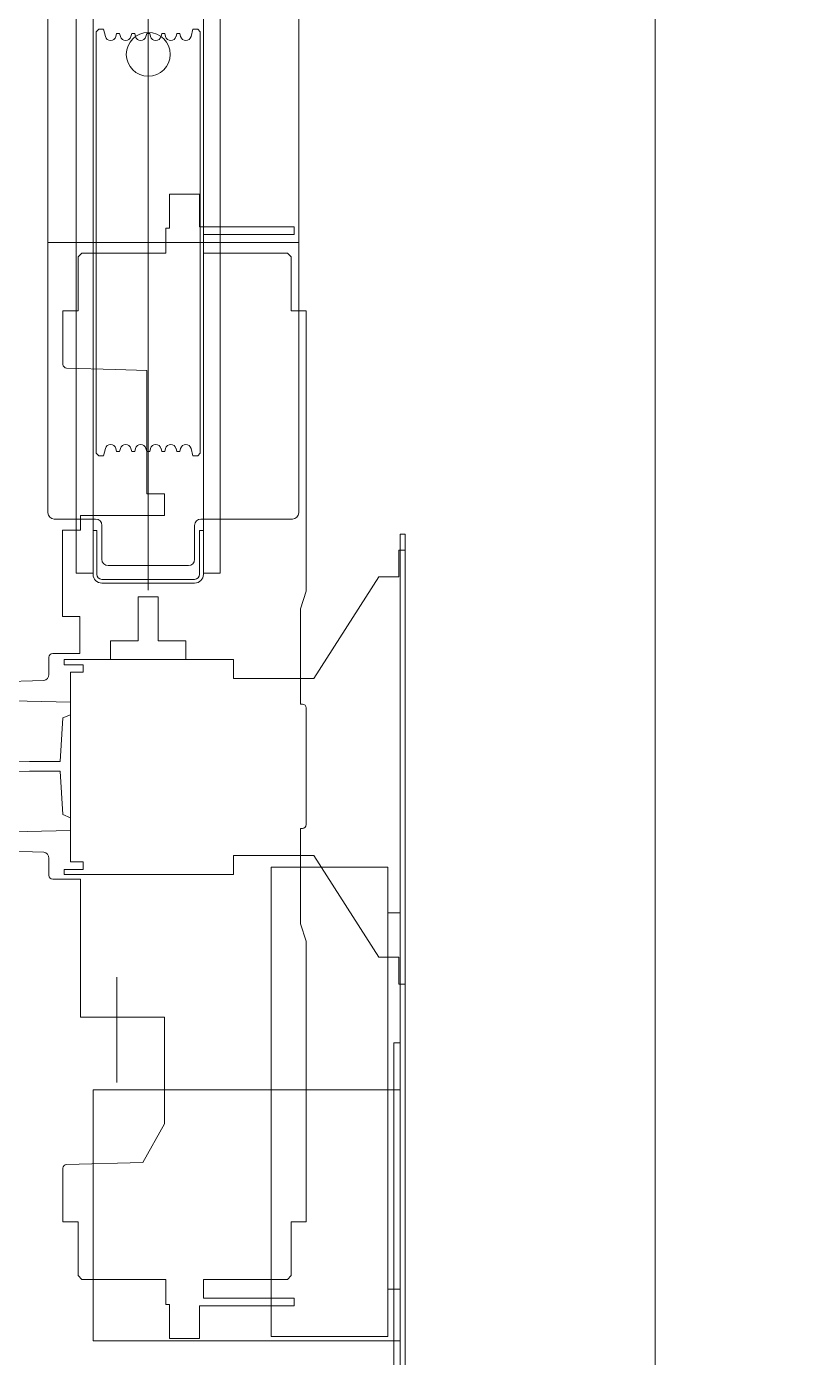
# Model space of a CAD drawing. Extents: x -1073 to 35213, y -1180 to 6950.
# Drawn here: x 4275.6 to 4338.2, y 3194.9 to 3300.9 of the extents above; entities that cross this region are included whole.
import ezdxf

# ---------------------------------------------------------------- set-up
doc = ezdxf.new("R2010")
doc.units = 0
doc.header["$LTSCALE"] = 25
for name, color, linetype, lineweight in [('00', 9, 'Continuous', 9), ('05V', 9, 'Continuous', 9), ('06D', 9, 'Continuous', 9)]:
    doc.layers.add(name, color=color, linetype=linetype, lineweight=lineweight)

# ---------------------------------------------------------------- blocks, each defined once
blk = doc.blocks.new('p-as-01')
at = {"layer": '06D'}
for p, q in [((662.5, -748.1), (662.5, -231)), ((777.5, -748.1), (777.5, -231)), ((676, -241.1), (676, -728.1)), ((764, -241.1), (764, -728.1)), ((720, -761.6), (720, -245.4)), ((678.5, -316.6), (680.5, -314.6)), ((678.5, -652.6), (678.5, -316.6)), ((680.5, -314.6), (684.3, -314.6)), ((684.3, -314.6), (685.8, -320.4)), ((694.2, -320.4), (694.8, -318.1)), ((694.8, -318.1), (697.2, -318.1)), ((697.2, -318.1), (697.8, -320.4)), ((706.2, -320.4), (706.8, -318.1)), ((706.8, -318.1), (709.2, -318.1)), ((709.2, -318.1), (709.8, -320.4)), ((718.2, -320.4), (718.8, -318.1)), ((718.8, -318.1), (721.2, -318.1)), ((721.2, -318.1), (721.8, -320.4)), ((730.2, -320.4), (730.8, -318.1)), ((730.8, -318.1), (733.2, -318.1)), ((733.2, -318.1), (733.8, -320.4)), ((742.2, -320.4), (742.8, -318.1)), ((742.8, -318.1), (745.2, -318.1)), ((745.2, -318.1), (745.8, -320.4)), ((754.2, -320.4), (755.7, -314.6)), ((755.7, -314.6), (759.5, -314.6)), ((759.5, -314.6), (761.5, -316.6)), ((761.5, -316.6), (761.5, -652.6)), ((690, -323.6), (690, -323.6)), ((702, -323.6), (702, -323.6)), ((714, -323.6), (714, -323.6)), ((726, -323.6), (726, -323.6)), ((738, -323.6), (738, -323.6)), ((750, -323.6), (750, -323.6)), ((640, -484.6), (840, -484.6)), ((690, -645.6), (690, -645.6)), ((702, -645.6), (702, -645.6)), ((714, -645.6), (714, -645.6)), ((726, -645.6), (726, -645.6)), ((738, -645.6), (738, -645.6)), ((750, -645.6), (750, -645.6)), ((680.5, -654.6), (678.5, -652.6)), ((684.3, -654.6), (680.5, -654.6)), ((685.8, -648.8), (684.3, -654.6)), ((694.8, -651.1), (694.2, -648.8)), ((697.2, -651.1), (694.8, -651.1)), ((697.8, -648.8), (697.2, -651.1)), ((706.8, -651.1), (706.2, -648.8)), ((709.2, -651.1), (706.8, -651.1)), ((709.8, -648.8), (709.2, -651.1)), ((718.8, -651.1), (718.2, -648.8)), ((721.2, -651.1), (718.8, -651.1)), ((721.8, -648.8), (721.2, -651.1)), ((730.8, -651.1), (730.2, -648.8)), ((733.2, -651.1), (730.8, -651.1)), ((733.8, -648.8), (733.2, -651.1)), ((742.8, -651.1), (742.2, -648.8)), ((745.2, -651.1), (742.8, -651.1)), ((745.8, -648.8), (745.2, -651.1)), ((755.7, -654.6), (754.2, -648.8)), ((759.5, -654.6), (755.7, -654.6)), ((761.5, -652.6), (759.5, -654.6)), ((679, -714.1), (676, -714.1)), ((676, -714.1), (676, -749.1)), ((679, -749.1), (679, -714.1)), ((764, -714.1), (761, -714.1)), ((761, -714.1), (761, -749.1)), ((764, -749.1), (764, -714.1)), ((920, -751.1), (920, -729.7)), ((920, -729.7), (925, -729.7)), ((925, -729.7), (925, -902.7)), ((676, -748.1), (662.5, -748.1)), ((757, -753.1), (683, -753.1)), ((764, -748.1), (777.5, -748.1)), ((852, -832.1), (904, -751.1)), ((904, -751.1), (920, -751.1)), ((757, -756.1), (683, -756.1)), ((683, -756.1), (757, -756.1)), ((728, -767.1), (712, -767.1)), ((712, -767.1), (712, -802.1)), ((728, -802.1), (728, -767.1)), ((712, -802.1), (690, -802.1)), ((690, -802.1), (690, -817.1)), ((750, -802.1), (728, -802.1)), ((750, -817.1), (750, -802.1)), ((653, -821.1), (653, -817.1)), ((653, -817.1), (788, -817.1)), ((668, -821.1), (653, -821.1)), ((658, -902.1), (658, -827.1)), ((658, -827.1), (668, -827.1)), ((668, -827.1), (668, -821.1)), ((690, -817.1), (750, -817.1)), ((788, -817.1), (788, -832.1)), ((788, -832.1), (852, -832.1)), ((652, -863.6), (649.8, -898.4)), ((658, -861.1), (652, -863.6)), ((658, -943.1), (658, -861.1)), ((625.4, -898.4), (615.4, -898.1)), ((649.8, -898.4), (625.4, -898.4)), ((615.4, -906.6), (625.4, -905.9)), ((625.4, -905.9), (649.8, -905.9)), ((649.8, -905.9), (652, -940.6)), ((658, -903.3), (658, -902.1)), ((658, -978.3), (658, -903.3)), ((925, -902.7), (925, -1075.7)), ((652, -940.6), (658, -943.1)), ((852, -973.3), (788, -973.3)), ((788, -973.3), (788, -988.3)), ((904, -1054.3), (852, -973.3)), ((653, -988.3), (653, -984.3)), ((653, -984.3), (668, -984.3)), ((668, -978.3), (658, -978.3)), ((668, -984.3), (668, -978.3)), ((788, -988.3), (653, -988.3)), ((920, -1054.3), (904, -1054.3)), ((920, -1075.7), (920, -1054.3)), ((925, -1075.7), (920, -1075.7))]:
    blk.add_line(p, q, dxfattribs=at)
at = {"layer": '06D', "ltscale": 15}
for p, q in [((640, -279), (640, -700.1)), ((840, -700.1), (840, -279)), ((645, -705.1), (678, -705.1)), ((683, -710.1), (683, -737.1)), ((757, -737.1), (757, -710.1)), ((762, -705.1), (835, -705.1)), ((688, -742.1), (752, -742.1))]:
    blk.add_line(p, q, dxfattribs=at)
at = {"layer": '06D', "ltscale": 0.25}
for p, q in [((761, -446.1), (737, -446.1)), ((737, -446.1), (737, -473.1)), ((761, -472.1), (761, -446.1)), ((737, -473.1), (734, -473.1)), ((734, -473.1), (734, -493.1)), ((836.5, -472.1), (761, -472.1)), ((836.5, -478.1), (836.5, -472.1)), ((764, -493.1), (764, -478.1)), ((764, -478.1), (836.5, -478.1)), ((667, -493.1), (664, -496.1)), ((664, -496.1), (664, -539.1)), ((734, -493.1), (667, -493.1)), ((831, -493.1), (764, -493.1)), ((834, -496.1), (831, -493.1)), ((834, -539.1), (834, -496.1)), ((664, -539.1), (652, -539.1)), ((652, -539.1), (652, -581.7)), ((846, -539.1), (834, -539.1)), ((846, -762.6), (846, -539.1)), ((654.9, -584.7), (694, -585.7)), ((694, -585.7), (719, -586.6)), ((719, -586.6), (719, -684.9)), ((719, -684.9), (733, -684.9)), ((733, -684.9), (733, -702.1)), ((733, -702.1), (666, -702.1)), ((666, -702.1), (666, -713.8)), ((666, -713.8), (651.5, -713.8)), ((651.5, -713.8), (651.5, -782.8)), ((841.5, -776.5), (846, -762.6)), ((651.5, -782.8), (665.5, -782.8)), ((665.5, -782.8), (665.5, -812.1)), ((841.5, -852.6), (841.5, -776.5)), ((640.8, -815.1), (640.8, -828.9)), ((665.5, -812.1), (643.8, -812.1)), ((636.7, -833.8), (596.7, -834.9)), ((636.7, -833.8), (636.7, -833.8)), ((596.7, -849.5), (658, -851)), ((658, -851), (658, -953.2)), ((843, -852.6), (841.5, -852.6)), ((846, -948.6), (846, -855.6)), ((658, -953.2), (596.7, -954.7)), ((841.5, -1027.8), (841.5, -951.6)), ((841.5, -951.6), (843, -951.6)), ((596.7, -969.4), (636.7, -970.5)), ((636.7, -970.5), (636.7, -970.5)), ((640.8, -975.4), (640.8, -989.1)), ((643.8, -992.1), (666, -992.1)), ((666, -992.1), (666, -1102.1)), ((846, -1041.6), (841.5, -1027.8)), ((846, -1265.1), (846, -1041.6)), ((695, -1070.1), (695, -1154.1)), ((666, -1102.1), (733, -1102.1)), ((733, -1102.1), (733, -1187.1)), ((733, -1187.1), (715.8, -1217.9)), ((715.8, -1217.9), (654.9, -1219.6)), ((652, -1222.5), (652, -1265.1)), ((652, -1265.1), (664, -1265.1)), ((664, -1265.1), (664, -1308.1)), ((834, -1308.1), (834, -1265.1)), ((834, -1265.1), (846, -1265.1)), ((664, -1308.1), (667, -1311.1)), ((667, -1311.1), (734, -1311.1)), ((734, -1311.1), (734, -1331.1)), ((764, -1326.1), (764, -1311.1)), ((764, -1311.1), (831, -1311.1)), ((831, -1311.1), (834, -1308.1)), ((734, -1331.1), (737, -1331.1)), ((737, -1331.1), (737, -1358.1)), ((761, -1358.1), (761, -1332.1)), ((761, -1332.1), (836.5, -1332.1)), ((836.5, -1326.1), (764, -1326.1)), ((836.5, -1332.1), (836.5, -1326.1)), ((737, -1358.1), (761, -1358.1))]:
    blk.add_line(p, q, dxfattribs=at)
at = {"layer": '06D', "linetype": 'Continuous', "ltscale": 0.25}
for p, q in [((921, -717.1), (921, -1300.6)), ((921, -717.1), (925, -717.1)), ((925, -717.1), (925, -1299.7)), ((911, -982.6), (818, -982.6)), ((818, -982.6), (818, -1356.6)), ((911, -1356.6), (911, -982.6)), ((911, -1318.9), (911, -1018.9)), ((911, -1018.9), (921, -1018.9)), ((921, -1018.9), (921, -1318.9)), ((921, -1122.6), (916, -1122.6)), ((921, -1122.6), (916, -1122.6)), ((916, -1397.6), (916, -1122.6)), ((921, -1397.6), (921, -1122.6)), ((676, -1160.1), (676, -1360.1)), ((921, -1160.1), (676, -1160.1)), ((921, -1300.6), (921, -1309.1)), ((925, -1299.7), (925, -1309.1)), ((921, -1309.1), (921, -1315.1)), ((921, -1315.1), (921, -1322.6)), ((925, -1309.1), (925, -1315.1)), ((925, -1315.1), (925, -1323.5)), ((921, -1318.9), (911, -1318.9)), ((921, -1322.6), (921, -1517.1)), ((925, -1323.5), (925, -1517.1)), ((818, -1356.6), (911, -1356.6)), ((921, -1360.1), (676, -1360.1))]:
    blk.add_line(p, q, dxfattribs=at)
at = {"layer": '06D'}
blk.add_circle((720, -334.6), 17.5, dxfattribs=at)
for centre, radius, start, end in [((690, -319.3), 4.3, 195, 270), ((690, -319.3), 4.3, 270, 345), ((702, -319.3), 4.3, 195, 270), ((702, -319.3), 4.3, 270, 345), ((714, -319.3), 4.3, 195, 270), ((714, -319.3), 4.3, 270, 345), ((726, -319.3), 4.3, 195, 270), ((726, -319.3), 4.3, 270, 345), ((738, -319.3), 4.3, 195, 270), ((738, -319.3), 4.3, 270, 345), ((750, -319.3), 4.3, 195, 270), ((750, -319.3), 4.3, 270, 345), ((690, -649.9), 4.3, 90, 165), ((690, -649.9), 4.3, 15, 90), ((702, -649.9), 4.3, 90, 165), ((702, -649.9), 4.3, 15, 90), ((714, -649.9), 4.3, 90, 165), ((714, -649.9), 4.3, 15, 90), ((726, -649.9), 4.3, 90, 165), ((726, -649.9), 4.3, 15, 90), ((738, -649.9), 4.3, 90, 165), ((738, -649.9), 4.3, 15, 90), ((750, -649.9), 4.3, 90, 165), ((750, -649.9), 4.3, 15, 90), ((645, -700.1), 5, 180, 270), ((678, -710.1), 5, 0, 90), ((762, -710.1), 5, 90, 180), ((835, -700.1), 5, 270, 0), ((688, -737.1), 5, 180, 270), ((752, -737.1), 5, 270, 0), ((683, -749.1), 7, 180, 270), ((683, -749.1), 4, 180, 270), ((757, -749.1), 4, 270, 0), ((757, -749.1), 7, 270, 0)]:
    blk.add_arc(centre, radius, start, end, dxfattribs=at)
at = {"layer": '06D', "ltscale": 0.25}
for centre, radius, start, end in [((655, -581.7), 2.98, 180, 268.4759), ((643.8, -815.1), 3, 90, 180), ((635.8, -828.9), 5, 280.303, 360), ((843, -855.6), 3, 360, 90), ((843, -948.6), 3, 270, 0), ((635.8, -975.4), 5, 360, 79.697), ((643.8, -989.1), 3, 180, 270), ((655, -1222.5), 2.98, 91.5241, 180)]:
    blk.add_arc(centre, radius, start, end, dxfattribs=at)

msp = doc.modelspace()

# ---------------------------------------------------------------- linework, layer by layer
at = {"layer": '00'}
msp.add_lwpolyline([(4044.04, 3892.5), (4173.34, 3892.5), (4173.34, 3872.5), (4095.77, 3872.5), (4095.77, 3362.5), (4480.84, 3362.5), (4480.84, 3297.5), (4465.84, 3297.5), (4465.84, 3347.5), (4340.77, 3347.5), (4340.77, 3157.5), (4400.84, 3157.5), (4400.84, 3142.5), (4277.64, 3142.5), (4277.64, 3157.5), (4325.77, 3157.5), (4325.77, 3347.5), (4125.77, 3347.5), (4125.77, 3157.5), (4164.04, 3157.5), (4164.04, 3142.5), (3680.84, 3142.5)], dxfattribs=at)

# ---------------------------------------------------------------- block references
at = {"layer": '05V', "xscale": 0.1, "yscale": 0.1}
msp.add_blockref('p-as-01', (4213.34, 3332.2), dxfattribs=at)

doc.saveas('drawing.dxf')
